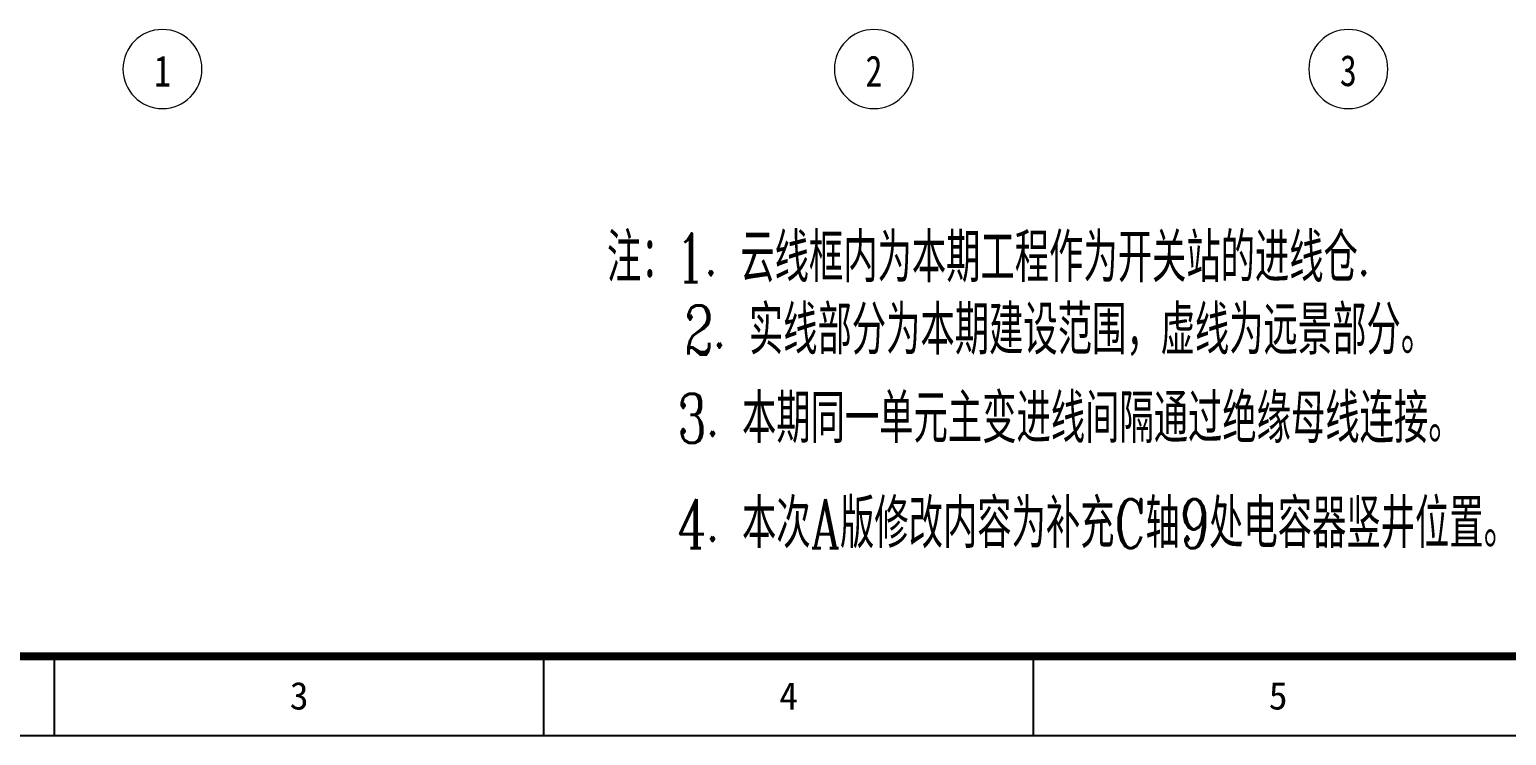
# Model space of a CAD drawing. Extents: x 3213259 to 3716512, y 332899 to 392399.
# Drawn here: x 3483502 to 3502183, y 349588 to 358521 of the extents above; entities that cross this region are included whole.
import ezdxf

# ---------------------------------------------------------------- set-up
doc = ezdxf.new("R2010")
doc.units = 0
doc.header["$LTSCALE"] = 1000
doc.header["$MEASUREMENT"] = 0
doc.linetypes.add('HIDDEN', pattern=[0.375, 0.25, -0.125])
doc.layers.add('JQFrame_DefaultLayer', color=7, linetype='Continuous')
doc.layers.add('sb', color=6, linetype='Continuous')
doc.layers.add('S-GRID-IDEN', color=7, linetype='Continuous', lineweight=18)
doc.styles.add('HZ', font='complex8.shx', dxfattribs={"width": 0.8, "bigfont": 'hztxt.shx'})
doc.styles.add('JQFrame_markText', font='txt')
doc.styles.add('sepd_yb2', font='sepd_gbe.shx', dxfattribs={"width": 0.8, "bigfont": 'sepd_gbc.shx'})

# ---------------------------------------------------------------- blocks, each defined once
blk = doc.blocks.new('轴网 - M_轴线标头 - 圆-208176--3_200m层平面图')
at = {"layer": 'S-GRID-IDEN'}
blk.add_circle((0, 0), 5, dxfattribs=at)
blk = doc.blocks.new('D1')
at = {"layer": 'S-GRID-IDEN', "xscale": -99.99999999999993, "yscale": 99.99999999999993, "zscale": 99.99999999999993, "rotation": 180}
for p in [(1897112.3, 299852.3), (1906112.3, 299852.3), (1912112.3, 299852.3)]:
    blk.add_blockref('轴网 - M_轴线标头 - 圆-208176--3_200m层平面图', p, dxfattribs=at)
at = {"layer": 'S-GRID-IDEN', "lineweight": 15, "char_height": 393.182, "width": 347.943, "attachment_point": 8, "line_spacing_factor": 0.887216, "style": 'sepd_yb2'}
for s, insert in [('\\f黑体|b0|i0|c134|p49|;1', (1897112.1, 299630.3)), ('\\f黑体|b0|i0|c134|p49|;2', (1906112.1, 299630.3)), ('\\f黑体|b0|i0|c134|p49|;3', (1912112.1, 299630.3))]:
    blk.add_mtext(s, dxfattribs=dict(at, insert=insert))
blk = doc.blocks.new('JQStandardFrame-{1005C27A1A9F43F09286A26DEECC45FF}')
at = {"layer": 'JQFrame_DefaultLayer', "color": 3}
blk.add_lwpolyline([(0, 0), (743, 0), (743, 420), (0, 420)], close=True, dxfattribs=at)
at = {"layer": 'JQFrame_DefaultLayer', "color": 3, "const_width": 1}
blk.add_lwpolyline([(25, 10), (733, 10), (733, 410), (25, 410)], close=True, dxfattribs=at)
at = {"layer": 'JQFrame_DefaultLayer', "color": 3}
for points in [[(123.83, 0), (123.83, 10)], [(185.75, 0), (185.75, 10)], [(247.67, 0), (247.67, 10)]]:
    blk.add_lwpolyline(points, dxfattribs=at)
at = {"layer": 'JQFrame_DefaultLayer', "color": 3, "char_height": 3.5, "attachment_point": 5, "style": 'JQFrame_markText'}
for s, insert in [('3', (154.79, 5)), ('4', (216.71, 5)), ('5', (278.62, 5))]:
    blk.add_mtext(s, dxfattribs=dict(at, insert=insert))

msp = doc.modelspace()

# ---------------------------------------------------------------- block references
at = {"xscale": 100, "yscale": 100, "zscale": 100}
msp.add_blockref('JQStandardFrame-{1005C27A1A9F43F09286A26DEECC45FF}', (3471432.891, 349587.707), dxfattribs=at)
at = {"layer": 'sb', "color": 1, "linetype": 'HIDDEN', "lineweight": 25, "ltscale": 2}
msp.add_blockref('D1', (1588070.633, 58168.405), dxfattribs=at)

# ---------------------------------------------------------------- texts
at = {"style": 'HZ', "width": 0.7}
for s, p in [('注：1. 云线框内为本期工程作为开关站的进线仓.', (3490805.479, 355323.471)), ('2. 实线部分为本期建设范围，虚线为远景部分。 ', (3491781.874, 354407.993)), ('   3. 本期同一单元主变进线间隔通过绝缘母线连接。 ', (3490724.804, 353288.916)), ('   4. 本次A版修改内容为补充C轴9处电容器竖井位置。 ', (3490724.804, 351959.961))]:
    msp.add_text(s, height=620, dxfattribs=at).set_placement(p)

doc.saveas('drawing.dxf')
